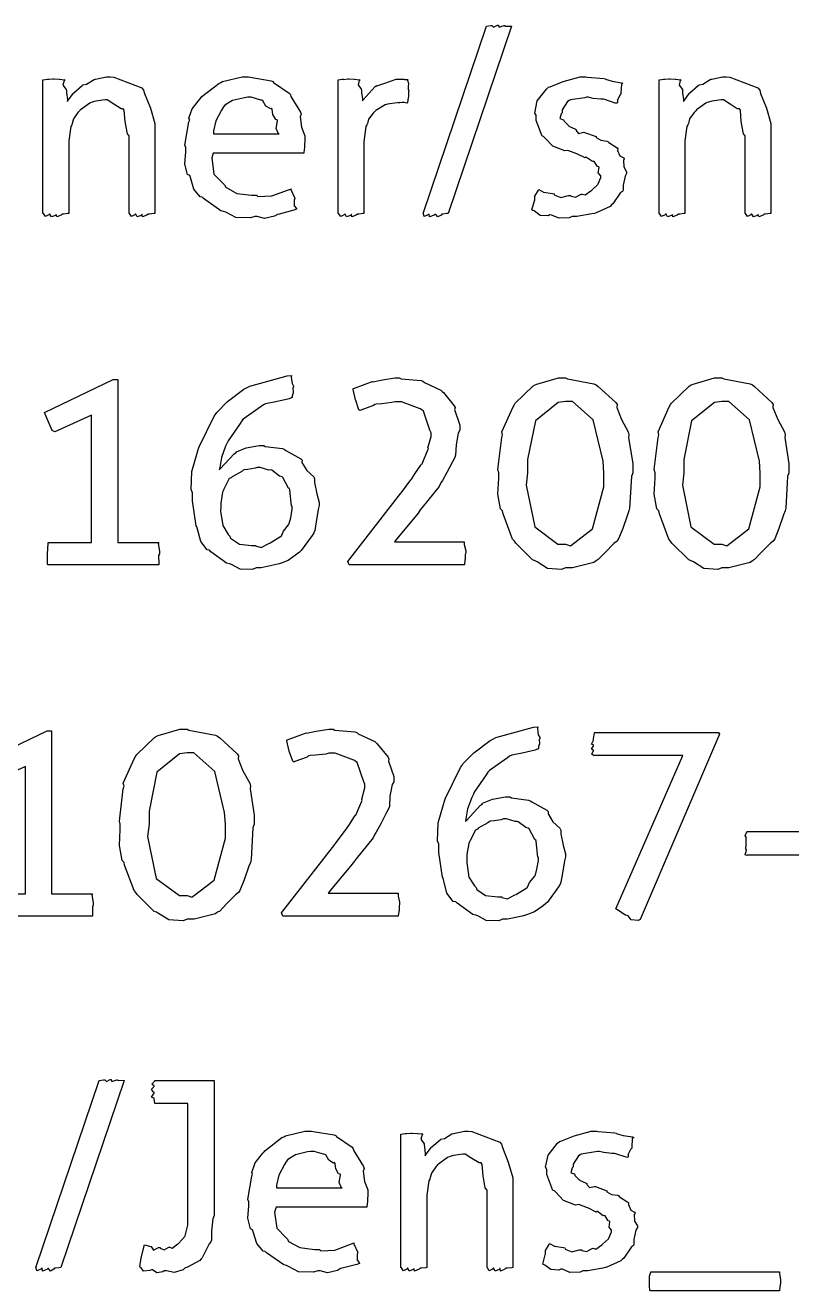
# Model space of a CAD drawing. Extents: x 1.97 to 9.39, y 0.66 to 7.28.
# Drawn here: x 5.227 to 5.718, y 0.687 to 1.497 of the extents above; entities that cross this region are included whole.
import ezdxf

# ---------------------------------------------------------------- set-up
doc = ezdxf.new("R2010")
doc.units = 0
doc.layers.get('0').update_dxf_attribs({"linetype": 'CONTINUOUS'})

msp = doc.modelspace()

# ---------------------------------------------------------------- linework, layer by layer
at = {"color": 0}
for points in [[(5.52214, 1.49621), (5.52214, 1.49621), (5.5249, 1.49664), (5.52582, 1.49664), (5.52576, 1.49658), (5.52675, 1.49567), (5.52914, 1.49685), (5.52994, 1.49685), (5.52983, 1.49675), (5.53028, 1.49561), (5.53353, 1.49669), (5.53386, 1.49664), (5.53386, 1.49636), (5.53782, 1.49631), (5.53819, 1.49621), (5.49761, 1.37641), (5.49658, 1.37636), (5.49425, 1.37598), (5.49349, 1.37598), (5.49311, 1.37538), (5.49094, 1.37419), (5.48975, 1.37576), (5.48936, 1.37576), (5.48861, 1.37522), (5.48579, 1.37419), (5.48557, 1.37598), (5.48546, 1.37598), (5.48486, 1.37543), (5.48226, 1.37446), (5.48178, 1.37636), (5.48156, 1.37641), (5.52214, 1.49621)], [(5.23822, 1.46192), (5.23822, 1.46192), (5.23844, 1.46197), (5.24104, 1.46235), (5.24192, 1.46235), (5.24192, 1.46229), (5.24451, 1.46257), (5.24539, 1.46257), (5.24539, 1.46257), (5.24858, 1.4624), (5.24886, 1.46235), (5.24886, 1.46235), (5.25201, 1.46203), (5.25233, 1.46192), (5.25174, 1.46158), (5.25103, 1.45861), (5.2531, 1.45574), (5.25319, 1.45497), (5.25325, 1.45356), (5.25385, 1.44943), (5.25385, 1.44803), (5.25401, 1.44835), (5.25754, 1.45324), (5.25797, 1.45367), (5.25797, 1.45367), (5.26329, 1.45833), (5.26383, 1.45865), (5.26383, 1.45865), (5.26611, 1.45921), (5.27089, 1.46213), (5.27165, 1.46235), (5.27192, 1.4624), (5.27886, 1.46386), (5.28119, 1.46386), (5.28353, 1.46354), (5.30149, 1.45682), (5.30268, 1.4554), (5.30317, 1.45324), (5.30697, 1.4439), (5.30985, 1.43397), (5.30985, 1.43067), (5.30985, 1.37641), (5.30935, 1.37636), (5.30643, 1.37598), (5.3055, 1.37598), (5.30479, 1.37538), (5.30203, 1.37419), (5.30171, 1.37576), (5.3016, 1.37576), (5.30106, 1.37516), (5.29861, 1.37419), (5.29758, 1.37598), (5.29725, 1.37598), (5.29693, 1.37543), (5.29482, 1.37446), (5.29362, 1.37636), (5.29335, 1.37641), (5.29335, 1.42611), (5.29226, 1.4274), (5.29081, 1.43528), (5.29025, 1.44254), (5.28965, 1.44347), (5.28825, 1.44347), (5.28369, 1.44629), (5.27935, 1.44911), (5.27794, 1.44911), (5.27642, 1.44889), (5.27197, 1.44829), (5.26975, 1.44764), (5.26904, 1.44737), (5.26812, 1.447), (5.26221, 1.44276), (5.26167, 1.44217), (5.26058, 1.44097), (5.25776, 1.4369), (5.257, 1.43403), (5.25667, 1.43306), (5.25603, 1.43207), (5.25472, 1.4229), (5.25472, 1.41982), (5.25472, 1.37641), (5.25424, 1.37636), (5.25146, 1.37598), (5.2506, 1.37598), (5.24983, 1.37538), (5.24701, 1.37419), (5.24675, 1.37576), (5.24669, 1.37576), (5.24615, 1.37516), (5.2436, 1.37419), (5.24268, 1.37598), (5.24235, 1.37598), (5.24203, 1.37543), (5.23981, 1.37446), (5.23856, 1.37636), (5.23822, 1.37641), (5.23822, 1.46192)], [(5.34711, 1.41504), (5.34625, 1.412), (5.34765, 1.40164), (5.35331, 1.39572), (5.35449, 1.39464), (5.35519, 1.39324), (5.36236, 1.38921), (5.37175, 1.38813), (5.37489, 1.38813), (5.37587, 1.38715), (5.38482, 1.3877), (5.39546, 1.3916), (5.39725, 1.39225), (5.39697, 1.39165), (5.39931, 1.38661), (5.39942, 1.38596), (5.39899, 1.38498), (5.39903, 1.38129), (5.40044, 1.37961), (5.4005, 1.37902), (5.39876, 1.37847), (5.38943, 1.37598), (5.38835, 1.37576), (5.38656, 1.37462), (5.37999, 1.37316), (5.37532, 1.37446), (5.37381, 1.37446), (5.37104, 1.37353), (5.3616, 1.37381), (5.35519, 1.37717), (5.35385, 1.37771), (5.35206, 1.37815), (5.34104, 1.38585), (5.34017, 1.38683), (5.33886, 1.38694), (5.33485, 1.39193), (5.33257, 1.39942), (5.33214, 1.40072), (5.33083, 1.40126), (5.329, 1.40799), (5.32975, 1.4159), (5.32975, 1.41851), (5.32904, 1.42008), (5.33171, 1.43494), (5.33214, 1.43631), (5.33165, 1.43733), (5.33382, 1.44347), (5.33865, 1.44965), (5.33951, 1.45062), (5.34, 1.45128), (5.35081, 1.45964), (5.35211, 1.46018), (5.35314, 1.46078), (5.36567, 1.46386), (5.3699, 1.46386), (5.37082, 1.46354), (5.38439, 1.46138), (5.38553, 1.46083), (5.3859, 1.46029), (5.39583, 1.4535), (5.3966, 1.45258), (5.39686, 1.45117), (5.4031, 1.44125), (5.40354, 1.44), (5.40289, 1.43815), (5.40375, 1.43153), (5.40593, 1.42617), (5.40593, 1.42438), (5.40582, 1.42344), (5.40571, 1.41982), (5.40571, 1.41937), (5.4056, 1.41889), (5.40528, 1.41536), (5.40528, 1.41504), (5.34711, 1.41504)], [(5.42714, 1.46192), (5.42714, 1.46192), (5.42731, 1.46197), (5.42974, 1.46235), (5.43061, 1.46235), (5.43067, 1.46218), (5.43338, 1.46257), (5.43431, 1.46257), (5.43431, 1.46257), (5.43744, 1.4624), (5.43778, 1.46235), (5.43778, 1.46235), (5.44097, 1.46203), (5.44125, 1.46192), (5.44065, 1.46158), (5.43994, 1.45865), (5.442, 1.45589), (5.44211, 1.45518), (5.44217, 1.45378), (5.44276, 1.44982), (5.44276, 1.44846), (5.44325, 1.44922), (5.4509, 1.45757), (5.45188, 1.45822), (5.45188, 1.45817), (5.45719, 1.45979), (5.46425, 1.46235), (5.46664, 1.46235), (5.46664, 1.46235), (5.46875, 1.46235), (5.46946, 1.46235), (5.46967, 1.46213), (5.47168, 1.46218), (5.47185, 1.46213), (5.47168, 1.46169), (5.47228, 1.45958), (5.47228, 1.45888), (5.47211, 1.45806), (5.47206, 1.45551), (5.4725, 1.45546), (5.4725, 1.4554), (5.47228, 1.45443), (5.47228, 1.45167), (5.47228, 1.45128), (5.472, 1.45047), (5.47168, 1.44749), (5.47163, 1.44715), (5.47119, 1.4471), (5.4694, 1.44737), (5.46881, 1.44737), (5.4681, 1.44732), (5.46593, 1.44721), (5.46664, 1.44737), (5.46664, 1.44737), (5.46496, 1.44726), (5.45882, 1.44629), (5.45817, 1.44607), (5.45725, 1.4459), (5.45133, 1.44228), (5.45079, 1.44174), (5.44965, 1.4406), (5.44672, 1.43674), (5.4459, 1.43397), (5.44558, 1.43306), (5.44493, 1.43207), (5.44363, 1.42225), (5.44363, 1.41894), (5.44363, 1.37641), (5.44314, 1.37636), (5.44038, 1.37598), (5.43951, 1.37598), (5.43875, 1.37538), (5.43593, 1.37419), (5.43565, 1.37576), (5.4356, 1.37576), (5.43506, 1.37516), (5.43257, 1.37419), (5.43175, 1.37598), (5.43147, 1.37598), (5.4311, 1.37543), (5.42882, 1.37446), (5.42746, 1.37636), (5.42714, 1.37641), (5.42714, 1.46192)], [(5.55567, 1.39182), (5.55567, 1.39182), (5.55875, 1.39008), (5.56451, 1.38921), (5.56543, 1.389), (5.56554, 1.38824), (5.56982, 1.38661), (5.57465, 1.38791), (5.57628, 1.38791), (5.57633, 1.38748), (5.57926, 1.38672), (5.58285, 1.38867), (5.58344, 1.38878), (5.58344, 1.38878), (5.58529, 1.38829), (5.58908, 1.39094), (5.58951, 1.39117), (5.58957, 1.39139), (5.59337, 1.39492), (5.59364, 1.39529), (5.59364, 1.39529), (5.59538, 1.39936), (5.59538, 1.40072), (5.59517, 1.40067), (5.59375, 1.4024), (5.59429, 1.40582), (5.59407, 1.40614), (5.59315, 1.40636), (5.59115, 1.40961), (5.59082, 1.40983), (5.59, 1.40961), (5.58626, 1.41228), (5.58583, 1.41243), (5.58539, 1.412), (5.58051, 1.41444), (5.57997, 1.41461), (5.57433, 1.41678), (5.57226, 1.41639), (5.56461, 1.41937), (5.55946, 1.42486), (5.55871, 1.42567), (5.55778, 1.42589), (5.55393, 1.43599), (5.55393, 1.43935), (5.55306, 1.44065), (5.55464, 1.44851), (5.5606, 1.45606), (5.56196, 1.45714), (5.56293, 1.45736), (5.57135, 1.46078), (5.58219, 1.46386), (5.58583, 1.46386), (5.58681, 1.46354), (5.59733, 1.46278), (5.59842, 1.46257), (5.59836, 1.46229), (5.60265, 1.46099), (5.60867, 1.46007), (5.60949, 1.45975), (5.60856, 1.45921), (5.60829, 1.45361), (5.60818, 1.45301), (5.60747, 1.45215), (5.60601, 1.449), (5.60601, 1.44737), (5.60579, 1.44694), (5.60465, 1.4471), (5.59799, 1.44933), (5.59711, 1.44954), (5.59543, 1.44949), (5.59039, 1.45008), (5.58729, 1.45085), (5.58626, 1.45085), (5.58512, 1.45047), (5.57596, 1.44906), (5.57519, 1.44868), (5.57411, 1.44808), (5.57064, 1.44271), (5.57064, 1.44086), (5.56999, 1.44021), (5.56922, 1.43718), (5.5715, 1.43642), (5.57172, 1.43608), (5.57189, 1.43544), (5.57443, 1.43289), (5.57476, 1.43261), (5.57482, 1.43235), (5.5791, 1.43044), (5.57954, 1.43024), (5.57943, 1.42974), (5.58117, 1.42768), (5.58447, 1.42844), (5.58496, 1.42828), (5.59233, 1.42567), (5.59239, 1.42503), (5.59538, 1.42329), (5.59933, 1.42275), (5.59993, 1.42242), (5.60047, 1.42176), (5.60579, 1.41835), (5.60622, 1.41786), (5.60612, 1.41678), (5.60764, 1.41325), (5.61008, 1.412), (5.61035, 1.41135), (5.60981, 1.41037), (5.61008, 1.40619), (5.61187, 1.4031), (5.61187, 1.40201), (5.61094, 1.40033), (5.6096, 1.39453), (5.60965, 1.39139), (5.60926, 1.39051), (5.60801, 1.38971), (5.60308, 1.38249), (5.60232, 1.38184), (5.60129, 1.38081), (5.59233, 1.37674), (5.59125, 1.37641), (5.58968, 1.37608), (5.58008, 1.37446), (5.57693, 1.37446), (5.57519, 1.37353), (5.56868, 1.37326), (5.56381, 1.37538), (5.56282, 1.37554), (5.56164, 1.37484), (5.55647, 1.37516), (5.55263, 1.37809), (5.55176, 1.37836), (5.55122, 1.37874), (5.55285, 1.38455), (5.55306, 1.38509), (5.55306, 1.38509), (5.55306, 1.38742), (5.55539, 1.39128), (5.55567, 1.39182)], [(5.63271, 1.46192), (5.63271, 1.46192), (5.63292, 1.46197), (5.63553, 1.46235), (5.63639, 1.46235), (5.63639, 1.46229), (5.639, 1.46257), (5.63986, 1.46257), (5.63986, 1.46257), (5.64307, 1.4624), (5.64333, 1.46235), (5.64333, 1.46235), (5.64649, 1.46203), (5.64681, 1.46192), (5.64621, 1.46158), (5.64551, 1.45861), (5.64757, 1.45574), (5.64768, 1.45497), (5.64774, 1.45356), (5.64833, 1.44943), (5.64833, 1.44803), (5.64849, 1.44835), (5.65201, 1.45324), (5.65246, 1.45367), (5.65246, 1.45367), (5.65776, 1.45833), (5.65831, 1.45865), (5.65831, 1.45865), (5.6606, 1.45921), (5.66536, 1.46213), (5.66612, 1.46235), (5.66639, 1.4624), (5.67333, 1.46386), (5.67567, 1.46386), (5.678, 1.46354), (5.69596, 1.45682), (5.69715, 1.4554), (5.69764, 1.45324), (5.70144, 1.4439), (5.70432, 1.43397), (5.70432, 1.43067), (5.70432, 1.37641), (5.70383, 1.37636), (5.7009, 1.37598), (5.69997, 1.37598), (5.69928, 1.37538), (5.6965, 1.37419), (5.69618, 1.37576), (5.69607, 1.37576), (5.69553, 1.37516), (5.69308, 1.37419), (5.69206, 1.37598), (5.69174, 1.37598), (5.6914, 1.37543), (5.68929, 1.37446), (5.6881, 1.37636), (5.68782, 1.37641), (5.68782, 1.42611), (5.68674, 1.4274), (5.68528, 1.43528), (5.68474, 1.44254), (5.68414, 1.44347), (5.68272, 1.44347), (5.67817, 1.44629), (5.67383, 1.44911), (5.67242, 1.44911), (5.6709, 1.44889), (5.66644, 1.44829), (5.66422, 1.44764), (5.66351, 1.44737), (5.6626, 1.447), (5.65668, 1.44276), (5.65614, 1.44217), (5.65506, 1.44097), (5.65224, 1.4369), (5.65147, 1.43403), (5.65115, 1.43306), (5.6505, 1.43207), (5.64919, 1.4229), (5.64919, 1.41982), (5.64919, 1.37641), (5.64871, 1.37636), (5.64594, 1.37598), (5.64507, 1.37598), (5.64432, 1.37538), (5.6415, 1.37419), (5.64122, 1.37576), (5.64117, 1.37576), (5.64063, 1.37516), (5.63807, 1.37419), (5.63715, 1.37598), (5.63683, 1.37598), (5.6365, 1.37543), (5.63428, 1.37446), (5.63303, 1.37636), (5.63271, 1.37641), (5.63271, 1.46192)], [(5.38943, 1.4274), (5.38894, 1.4274), (5.38753, 1.43088), (5.38835, 1.43565), (5.38813, 1.43631), (5.38721, 1.43658), (5.38531, 1.43978), (5.38504, 1.44319), (5.38465, 1.44368), (5.384, 1.44342), (5.38092, 1.44515), (5.37901, 1.44857), (5.37836, 1.44889), (5.37761, 1.449), (5.37147, 1.45085), (5.36947, 1.45085), (5.36724, 1.45047), (5.35965, 1.44868), (5.35471, 1.44564), (5.35385, 1.44456), (5.35254, 1.44249), (5.3489, 1.43565), (5.3475, 1.42925), (5.34733, 1.4274), (5.38943, 1.4274)], [(5.33399, 1.19759), (5.33306, 1.19965), (5.3335, 1.21121), (5.33703, 1.22298), (5.33768, 1.22515), (5.33822, 1.227), (5.34787, 1.24669), (5.34918, 1.24837), (5.34944, 1.24897), (5.35644, 1.25591), (5.36692, 1.26383), (5.36893, 1.26487), (5.37056, 1.26579), (5.39458, 1.27246), (5.39735, 1.27268), (5.39719, 1.27148), (5.39768, 1.26758), (5.39865, 1.26573), (5.39865, 1.26508), (5.39817, 1.26465), (5.39844, 1.26194), (5.39844, 1.26161), (5.39811, 1.26091), (5.39751, 1.25852), (5.398, 1.25879), (5.398, 1.25879), (5.39578, 1.25776), (5.38737, 1.25575), (5.38069, 1.25445), (5.37935, 1.2538), (5.37793, 1.25271), (5.36643, 1.24468), (5.36546, 1.2436), (5.36442, 1.24186), (5.35672, 1.23085), (5.35612, 1.22949), (5.35508, 1.22743), (5.35243, 1.22005), (5.35135, 1.2137), (5.35113, 1.21213), (5.35167, 1.21278), (5.36057, 1.22244), (5.36176, 1.2232), (5.36203, 1.2238), (5.36838, 1.22635), (5.37674, 1.22776), (5.37956, 1.22776), (5.38058, 1.22721), (5.3915, 1.2258), (5.39258, 1.22537), (5.39361, 1.22466), (5.40321, 1.21924), (5.40408, 1.21843), (5.40392, 1.21685), (5.40707, 1.21175), (5.41157, 1.20774), (5.41211, 1.20649), (5.41211, 1.20421), (5.41363, 1.19694), (5.41515, 1.19124), (5.41515, 1.18934), (5.41439, 1.1869), (5.41314, 1.17887), (5.41222, 1.17329), (5.41168, 1.17198), (5.41064, 1.17019), (5.40349, 1.16048), (5.40256, 1.15961), (5.40082, 1.15815), (5.39518, 1.15419), (5.39074, 1.15245), (5.38954, 1.15202), (5.38743, 1.15153), (5.37793, 1.14941), (5.37478, 1.14941), (5.37244, 1.14849), (5.36442, 1.1486), (5.35889, 1.15158), (5.35764, 1.15202), (5.35579, 1.15245), (5.34571, 1.15972), (5.34483, 1.1607), (5.34326, 1.16092), (5.33919, 1.16623), (5.33724, 1.17415), (5.33681, 1.17567), (5.33632, 1.17632), (5.33399, 1.19228), (5.33399, 1.19759)], [(5.26937, 1.16569), (5.26937, 1.24729), (5.24571, 1.23665), (5.24419, 1.23736), (5.23953, 1.24783), (5.23921, 1.24902), (5.28326, 1.27007), (5.28608, 1.27007), (5.28608, 1.16569), (5.31233, 1.16569), (5.3119, 1.16504), (5.31278, 1.16016), (5.31278, 1.15853), (5.31222, 1.15739), (5.31239, 1.15202), (5.31233, 1.15137), (5.2416, 1.15137), (5.2411, 1.15164), (5.24115, 1.15408), (5.24115, 1.15484), (5.24104, 1.15484), (5.24115, 1.15761), (5.24115, 1.15853), (5.24115, 1.15853), (5.24149, 1.16504), (5.2416, 1.16569), (5.26937, 1.16569)], [(5.43332, 1.15354), (5.46739, 1.19737), (5.46772, 1.19781), (5.47374, 1.20573), (5.47433, 1.20649), (5.47433, 1.20649), (5.4764, 1.20958), (5.48014, 1.21528), (5.48063, 1.21604), (5.4809, 1.21615), (5.48469, 1.22504), (5.48497, 1.2258), (5.48469, 1.22624), (5.48671, 1.23356), (5.48671, 1.236), (5.486, 1.23752), (5.48182, 1.24973), (5.48085, 1.25054), (5.47971, 1.25125), (5.46767, 1.25575), (5.46371, 1.25575), (5.46158, 1.25526), (5.45508, 1.25445), (5.45161, 1.25434), (5.45068, 1.25402), (5.44976, 1.25331), (5.44179, 1.25049), (5.44114, 1.25011), (5.44049, 1.2506), (5.43853, 1.25651), (5.43832, 1.25705), (5.43832, 1.25705), (5.43679, 1.26367), (5.43679, 1.26421), (5.43767, 1.26449), (5.44797, 1.26845), (5.44917, 1.26877), (5.44933, 1.26866), (5.45557, 1.2698), (5.4636, 1.27116), (5.46631, 1.27116), (5.4675, 1.27045), (5.48031, 1.26937), (5.4815, 1.26899), (5.48242, 1.26812), (5.493, 1.26324), (5.49387, 1.26248), (5.49457, 1.26183), (5.50157, 1.25315), (5.50211, 1.25206), (5.50179, 1.25076), (5.50515, 1.24083), (5.50515, 1.23752), (5.50407, 1.23579), (5.50271, 1.2283), (5.50244, 1.22157), (5.5019, 1.22016), (5.50054, 1.21777), (5.49681, 1.21045), (5.49393, 1.2053), (5.493, 1.20388), (5.49197, 1.20161), (5.48101, 1.18804), (5.47976, 1.18652), (5.47835, 1.18441), (5.46474, 1.16802), (5.46326, 1.16612), (5.50797, 1.16612), (5.50797, 1.16433), (5.50885, 1.16032), (5.50885, 1.15896), (5.50863, 1.15804), (5.50863, 1.15538), (5.50863, 1.15506), (5.50836, 1.15446), (5.50803, 1.15169), (5.50797, 1.15137), (5.43419, 1.15137), (5.43332, 1.15354)], [(5.61578, 1.21039), (5.61496, 1.2079), (5.61376, 1.18772), (5.61339, 1.18587), (5.61236, 1.18348), (5.60938, 1.1747), (5.60667, 1.16797), (5.60579, 1.16656), (5.60379, 1.16515), (5.5981, 1.15923), (5.59369, 1.15473), (5.59233, 1.15397), (5.59099, 1.15299), (5.57731, 1.14941), (5.57281, 1.14941), (5.57026, 1.14844), (5.56119, 1.14909), (5.55464, 1.15321), (5.55328, 1.15397), (5.55171, 1.15451), (5.5409, 1.16526), (5.54004, 1.16656), (5.5389, 1.16786), (5.53282, 1.18403), (5.53244, 1.18587), (5.53125, 1.18718), (5.52946, 1.19667), (5.53006, 1.20698), (5.53006, 1.21039), (5.52946, 1.21235), (5.53201, 1.23286), (5.53244, 1.2347), (5.53201, 1.23655), (5.53917, 1.25266), (5.54004, 1.25402), (5.54064, 1.25494), (5.55192, 1.2659), (5.55328, 1.2666), (5.55442, 1.26704), (5.56819, 1.27116), (5.57281, 1.27116), (5.574, 1.27045), (5.59099, 1.26736), (5.59233, 1.2666), (5.59369, 1.26557), (5.60493, 1.25543), (5.60579, 1.25402), (5.60553, 1.25223), (5.60856, 1.24441), (5.61296, 1.23655), (5.61339, 1.2347), (5.61317, 1.23286), (5.61578, 1.21604), (5.61578, 1.21039)], [(5.71582, 1.21039), (5.715, 1.2079), (5.71382, 1.18772), (5.71343, 1.18587), (5.7124, 1.18348), (5.70942, 1.1747), (5.70671, 1.16797), (5.70583, 1.16656), (5.70383, 1.16515), (5.69814, 1.15923), (5.69374, 1.15473), (5.69239, 1.15397), (5.69103, 1.15299), (5.67736, 1.14941), (5.67285, 1.14941), (5.67031, 1.14844), (5.66124, 1.14909), (5.65468, 1.15321), (5.65332, 1.15397), (5.65175, 1.15451), (5.64094, 1.16526), (5.64008, 1.16656), (5.63894, 1.16786), (5.63286, 1.18403), (5.63249, 1.18587), (5.63129, 1.18718), (5.6295, 1.19667), (5.6301, 1.20698), (5.6301, 1.21039), (5.6295, 1.21235), (5.63206, 1.23286), (5.63249, 1.2347), (5.63206, 1.23655), (5.63921, 1.25266), (5.64008, 1.25402), (5.64068, 1.25494), (5.65196, 1.2659), (5.65332, 1.2666), (5.65446, 1.26704), (5.66824, 1.27116), (5.67285, 1.27116), (5.67404, 1.27045), (5.69103, 1.26736), (5.69239, 1.2666), (5.69374, 1.26557), (5.70497, 1.25543), (5.70583, 1.25402), (5.70557, 1.25223), (5.70861, 1.24441), (5.713, 1.23655), (5.71343, 1.2347), (5.71322, 1.23286), (5.71582, 1.21604), (5.71582, 1.21039)], [(5.57281, 1.25597), (5.56803, 1.25537), (5.5535, 1.24365), (5.5485, 1.21875), (5.5485, 1.21039), (5.54753, 1.20247), (5.55306, 1.17562), (5.56787, 1.16461), (5.57281, 1.16461), (5.57596, 1.16357), (5.59011, 1.17443), (5.59733, 1.20144), (5.59733, 1.21039), (5.5969, 1.21772), (5.59056, 1.24414), (5.57721, 1.25597), (5.57281, 1.25597)], [(5.67285, 1.25597), (5.66808, 1.25537), (5.65354, 1.24365), (5.64854, 1.21875), (5.64854, 1.21039), (5.64757, 1.20247), (5.6531, 1.17562), (5.66792, 1.16461), (5.67285, 1.16461), (5.676, 1.16357), (5.69015, 1.17443), (5.69737, 1.20144), (5.69737, 1.21039), (5.69694, 1.21772), (5.6906, 1.24414), (5.67725, 1.25597), (5.67285, 1.25597)], [(5.37543, 1.21365), (5.37397, 1.21322), (5.36936, 1.2124), (5.36697, 1.21218), (5.36632, 1.21191), (5.36546, 1.21126), (5.35926, 1.20768), (5.35872, 1.20714), (5.35753, 1.2066), (5.35406, 1.19992), (5.35374, 1.19911), (5.35319, 1.19786), (5.352, 1.19086), (5.352, 1.18848), (5.35189, 1.18566), (5.35331, 1.17649), (5.35688, 1.1709), (5.35786, 1.16981), (5.35824, 1.16846), (5.36399, 1.16471), (5.37175, 1.16374), (5.37435, 1.16374), (5.37435, 1.16347), (5.37788, 1.1626), (5.38276, 1.16504), (5.38346, 1.16526), (5.38374, 1.16558), (5.39031, 1.16954), (5.39085, 1.17003), (5.39085, 1.17003), (5.39214, 1.17301), (5.39551, 1.17708), (5.39583, 1.17784), (5.39583, 1.17784), (5.39681, 1.18142), (5.39779, 1.18707), (5.39779, 1.18891), (5.39729, 1.18924), (5.39632, 1.19944), (5.39606, 1.2002), (5.39546, 1.20041), (5.39176, 1.20736), (5.39128, 1.20779), (5.38971, 1.20823), (5.38476, 1.21191), (5.38411, 1.21213), (5.38292, 1.21197), (5.37728, 1.21365), (5.37543, 1.21365)], [(5.37343, 0.985406), (5.37261, 0.98291), (5.37142, 0.962728), (5.37104, 0.960883), (5.37001, 0.958496), (5.36703, 0.949707), (5.36431, 0.942979), (5.36344, 0.941569), (5.36143, 0.940158), (5.35574, 0.934244), (5.35135, 0.929742), (5.34999, 0.928982), (5.34864, 0.928006), (5.33496, 0.924425), (5.33046, 0.924425), (5.3279, 0.923449), (5.31885, 0.9241), (5.31228, 0.928222), (5.31093, 0.928982), (5.30935, 0.929525), (5.29856, 0.940267), (5.29769, 0.941569), (5.29656, 0.942871), (5.29047, 0.959039), (5.2901, 0.960883), (5.2889, 0.962185), (5.28711, 0.971679), (5.28771, 0.981988), (5.28771, 0.985406), (5.28711, 0.987358), (5.28965, 1.00787), (5.2901, 1.00971), (5.28965, 1.01156), (5.29682, 1.02767), (5.29769, 1.02902), (5.29829, 1.02995), (5.30957, 1.04091), (5.31093, 1.04161), (5.31207, 1.04205), (5.32585, 1.04617), (5.33046, 1.04617), (5.33165, 1.04546), (5.34864, 1.04237), (5.34999, 1.04161), (5.35135, 1.04058), (5.36257, 1.03044), (5.36344, 1.02902), (5.36317, 1.02723), (5.36621, 1.01942), (5.37061, 1.01156), (5.37104, 1.00971), (5.37082, 1.00787), (5.37343, 0.991049), (5.37343, 0.985406)], [(5.39094, 0.928549), (5.42503, 0.972385), (5.42535, 0.972819), (5.43137, 0.98074), (5.43197, 0.9815), (5.43197, 0.9815), (5.43403, 0.984592), (5.43778, 0.990289), (5.43826, 0.991049), (5.43853, 0.991157), (5.44233, 1.00005), (5.4426, 1.00081), (5.44233, 1.00125), (5.44433, 1.00857), (5.44433, 1.01101), (5.44363, 1.01253), (5.43946, 1.02474), (5.43847, 1.02555), (5.43733, 1.02626), (5.42529, 1.03076), (5.42133, 1.03076), (5.41922, 1.03027), (5.41271, 1.02946), (5.40924, 1.02935), (5.40831, 1.02902), (5.40739, 1.02832), (5.39942, 1.0255), (5.39876, 1.02512), (5.39811, 1.02561), (5.39615, 1.03152), (5.39594, 1.03206), (5.39594, 1.03206), (5.39442, 1.03868), (5.39442, 1.03923), (5.39529, 1.0395), (5.4056, 1.04346), (5.40679, 1.04378), (5.40696, 1.04367), (5.41319, 1.04481), (5.42122, 1.04617), (5.42393, 1.04617), (5.42513, 1.04546), (5.43793, 1.04438), (5.43913, 1.044), (5.44006, 1.04313), (5.45063, 1.03825), (5.4515, 1.03749), (5.45221, 1.03684), (5.45921, 1.02816), (5.45975, 1.02707), (5.45942, 1.02577), (5.46278, 1.01584), (5.46278, 1.01253), (5.46169, 1.0108), (5.46035, 1.00331), (5.46007, 0.996582), (5.45953, 0.995171), (5.45817, 0.992785), (5.45443, 0.98546), (5.45156, 0.980306), (5.45063, 0.978896), (5.4496, 0.976617), (5.43864, 0.963053), (5.43739, 0.961535), (5.43599, 0.959418), (5.42236, 0.943033), (5.4209, 0.941135), (5.4656, 0.941135), (5.4656, 0.939344), (5.46647, 0.935331), (5.46647, 0.933974), (5.46625, 0.933051), (5.46625, 0.930393), (5.46625, 0.930067), (5.46599, 0.929471), (5.46565, 0.926704), (5.4656, 0.926378), (5.39182, 0.926378), (5.39094, 0.928549)], [(5.49164, 0.972601), (5.49072, 0.974664), (5.49115, 0.986219), (5.49468, 0.997993), (5.49533, 1.00016), (5.49588, 1.00201), (5.50553, 1.0217), (5.50683, 1.02338), (5.50711, 1.02398), (5.51411, 1.03093), (5.52458, 1.03885), (5.52658, 1.03988), (5.52821, 1.0408), (5.55225, 1.04747), (5.55501, 1.04769), (5.55485, 1.0465), (5.55533, 1.04259), (5.55632, 1.04074), (5.55632, 1.04009), (5.55583, 1.03966), (5.5561, 1.03695), (5.5561, 1.03662), (5.55578, 1.03592), (5.55518, 1.03353), (5.55567, 1.0338), (5.55567, 1.0338), (5.55344, 1.03277), (5.54503, 1.03076), (5.53836, 1.02946), (5.537, 1.02881), (5.5356, 1.02772), (5.52408, 1.01969), (5.52311, 1.01861), (5.52208, 1.01687), (5.51438, 1.00586), (5.51378, 1.0045), (5.51275, 1.00244), (5.5101, 0.995063), (5.509, 0.988715), (5.50879, 0.987142), (5.50933, 0.987793), (5.51824, 0.99745), (5.51942, 0.99821), (5.51969, 0.998807), (5.52604, 1.00136), (5.5344, 1.00277), (5.53722, 1.00277), (5.53825, 1.00223), (5.54915, 1.00081), (5.55024, 1.00038), (5.55126, 0.999675), (5.56087, 0.994249), (5.56174, 0.993435), (5.56158, 0.991863), (5.56472, 0.986762), (5.56922, 0.982747), (5.56976, 0.9815), (5.56976, 0.979221), (5.57129, 0.971951), (5.57281, 0.966254), (5.57281, 0.964356), (5.57206, 0.961914), (5.57081, 0.953885), (5.56988, 0.948296), (5.56933, 0.946994), (5.56831, 0.945204), (5.56114, 0.935493), (5.56022, 0.934625), (5.55849, 0.93316), (5.55285, 0.929199), (5.54839, 0.927462), (5.54719, 0.927029), (5.54508, 0.92654), (5.5356, 0.924425), (5.53244, 0.924425), (5.53011, 0.923503), (5.52208, 0.923611), (5.51654, 0.926594), (5.51531, 0.927029), (5.51346, 0.927462), (5.50336, 0.934733), (5.5025, 0.93571), (5.50092, 0.935926), (5.49685, 0.941243), (5.4949, 0.949164), (5.49447, 0.950683), (5.49397, 0.951335), (5.49164, 0.967285), (5.49164, 0.972601)], [(5.6205, 0.924208), (5.61925, 0.923665), (5.61475, 0.92399), (5.6129, 0.926594), (5.61225, 0.926812), (5.61128, 0.927029), (5.60563, 0.930718), (5.60508, 0.931153), (5.64785, 1.02924), (5.59142, 1.02924), (5.59104, 1.02919), (5.58963, 1.03027), (5.59076, 1.03244), (5.59076, 1.03272), (5.59056, 1.03266), (5.58946, 1.03331), (5.59076, 1.03548), (5.59076, 1.03619), (5.5906, 1.03608), (5.58946, 1.03657), (5.59076, 1.03923), (5.59076, 1.04009), (5.59076, 1.04009), (5.59131, 1.04373), (5.59142, 1.044), (5.67063, 1.044), (5.67128, 1.04291), (5.6205, 0.924208)], [(5.33046, 1.03098), (5.32568, 1.03038), (5.31114, 1.01866), (5.30615, 0.993761), (5.30615, 0.985406), (5.30518, 0.977485), (5.31071, 0.950629), (5.32553, 0.939615), (5.33046, 0.939615), (5.33361, 0.938585), (5.34776, 0.949436), (5.35499, 0.976454), (5.35499, 0.985406), (5.35454, 0.992731), (5.34819, 1.01915), (5.33485, 1.03098), (5.33046, 1.03098)], [(5.5331, 0.988661), (5.53163, 0.988226), (5.52701, 0.987414), (5.52463, 0.987196), (5.52399, 0.986925), (5.52311, 0.986274), (5.51693, 0.982693), (5.51639, 0.98215), (5.51519, 0.981608), (5.51172, 0.974935), (5.51139, 0.974121), (5.51085, 0.972874), (5.50965, 0.965875), (5.50965, 0.963488), (5.50956, 0.960667), (5.51096, 0.951497), (5.51454, 0.94591), (5.51551, 0.944824), (5.5159, 0.943468), (5.52165, 0.939725), (5.5294, 0.938747), (5.53201, 0.938747), (5.53201, 0.938476), (5.53554, 0.937608), (5.54042, 0.94005), (5.54112, 0.940267), (5.54139, 0.940593), (5.54796, 0.944553), (5.5485, 0.945042), (5.5485, 0.945042), (5.54981, 0.948025), (5.55317, 0.952094), (5.5535, 0.952854), (5.5535, 0.952854), (5.55447, 0.956435), (5.55544, 0.962076), (5.55544, 0.963921), (5.55496, 0.964247), (5.55399, 0.974447), (5.55371, 0.975206), (5.55311, 0.975424), (5.54943, 0.982368), (5.54893, 0.982801), (5.54736, 0.983236), (5.54243, 0.986925), (5.54178, 0.987142), (5.54058, 0.986979), (5.53494, 0.988661), (5.5331, 0.988661)], [(5.27419, 0.821181), (5.27419, 0.821181), (5.27696, 0.821615), (5.27789, 0.821615), (5.27783, 0.82156), (5.27881, 0.820637), (5.28119, 0.821832), (5.28201, 0.821832), (5.2819, 0.821724), (5.28233, 0.820583), (5.2856, 0.821669), (5.28592, 0.821615), (5.28592, 0.821343), (5.28988, 0.821289), (5.29025, 0.821181), (5.24968, 0.701389), (5.24864, 0.701335), (5.24631, 0.700956), (5.24556, 0.700956), (5.24517, 0.700358), (5.243, 0.699164), (5.24181, 0.700737), (5.24143, 0.700737), (5.24067, 0.700196), (5.23785, 0.699164), (5.23763, 0.700956), (5.23753, 0.700956), (5.23693, 0.700412), (5.23432, 0.699436), (5.23383, 0.701335), (5.23361, 0.701389), (5.27419, 0.821181)], [(5.331, 0.806424), (5.30994, 0.806424), (5.30994, 0.806424), (5.30951, 0.809787), (5.30951, 0.810112), (5.30919, 0.80995), (5.30761, 0.810601), (5.30931, 0.813043), (5.30931, 0.813803), (5.30881, 0.813911), (5.30761, 0.815593), (5.30946, 0.817383), (5.30951, 0.817708), (5.30914, 0.817708), (5.308, 0.818901), (5.3099, 0.820964), (5.30994, 0.821181), (5.34793, 0.821181), (5.34793, 0.73481), (5.34706, 0.732693), (5.34603, 0.724881), (5.34608, 0.719075), (5.34576, 0.717882), (5.34467, 0.716581), (5.34011, 0.707736), (5.33946, 0.707032), (5.3386, 0.705892), (5.33024, 0.701497), (5.32926, 0.701172), (5.32796, 0.699978), (5.32221, 0.698188), (5.31739, 0.699436), (5.31581, 0.699436), (5.31494, 0.698731), (5.31104, 0.698133), (5.30843, 0.699978), (5.30778, 0.700087), (5.30669, 0.69949), (5.30251, 0.69911), (5.30117, 0.701281), (5.30062, 0.701389), (5.30018, 0.701932), (5.30117, 0.707736), (5.30126, 0.708333), (5.30126, 0.708333), (5.303, 0.715278), (5.30322, 0.715929), (5.30322, 0.715929), (5.30735, 0.714953), (5.30778, 0.714844), (5.30761, 0.714518), (5.30892, 0.712674), (5.31212, 0.714193), (5.31321, 0.714193), (5.31326, 0.713758), (5.31575, 0.712728), (5.31874, 0.714572), (5.31928, 0.714626), (5.31922, 0.714572), (5.32096, 0.713867), (5.32449, 0.716581), (5.32493, 0.716797), (5.32525, 0.71696), (5.329, 0.721246), (5.32926, 0.721789), (5.32926, 0.721789), (5.331, 0.728624), (5.331, 0.730903), (5.331, 0.806424)], [(5.38743, 0.740018), (5.38656, 0.736979), (5.38797, 0.726617), (5.39361, 0.720703), (5.39481, 0.719618), (5.39551, 0.718207), (5.40267, 0.714193), (5.41206, 0.713108), (5.41521, 0.713108), (5.41618, 0.712131), (5.42513, 0.712674), (5.43576, 0.716581), (5.43756, 0.717231), (5.43728, 0.716635), (5.43961, 0.711589), (5.43972, 0.710938), (5.43929, 0.709961), (5.43935, 0.706272), (5.44075, 0.70459), (5.44081, 0.703993), (5.43907, 0.70345), (5.42974, 0.700956), (5.42865, 0.700737), (5.42686, 0.699599), (5.42031, 0.698133), (5.41564, 0.699436), (5.41411, 0.699436), (5.41135, 0.698514), (5.40192, 0.698785), (5.39551, 0.702149), (5.39415, 0.702692), (5.39236, 0.703125), (5.38135, 0.710829), (5.38049, 0.711806), (5.37918, 0.711914), (5.37517, 0.716906), (5.37289, 0.724393), (5.37244, 0.725694), (5.37115, 0.726238), (5.36931, 0.732964), (5.37007, 0.740886), (5.37007, 0.74349), (5.36936, 0.745063), (5.37201, 0.759928), (5.37244, 0.761285), (5.37196, 0.762315), (5.37414, 0.768446), (5.37896, 0.774631), (5.37983, 0.775608), (5.38032, 0.776258), (5.39111, 0.784614), (5.39242, 0.785157), (5.39344, 0.785753), (5.40597, 0.788846), (5.41021, 0.788846), (5.41114, 0.788519), (5.42469, 0.78635), (5.42583, 0.785807), (5.42622, 0.785265), (5.43614, 0.778483), (5.4369, 0.777561), (5.43718, 0.77615), (5.44342, 0.766222), (5.44385, 0.764974), (5.44319, 0.763129), (5.44407, 0.756511), (5.44624, 0.751139), (5.44624, 0.749349), (5.44613, 0.748426), (5.44601, 0.744792), (5.44601, 0.744358), (5.4459, 0.743869), (5.44558, 0.740343), (5.44558, 0.740018), (5.38743, 0.740018)], [(5.46739, 0.786893), (5.46739, 0.786893), (5.46761, 0.786947), (5.47021, 0.787326), (5.47108, 0.787326), (5.47108, 0.787272), (5.47368, 0.787543), (5.47456, 0.787543), (5.47456, 0.787543), (5.47775, 0.787381), (5.47803, 0.787326), (5.47803, 0.787326), (5.48118, 0.787001), (5.4815, 0.786893), (5.4809, 0.786567), (5.48019, 0.783583), (5.48226, 0.780707), (5.48236, 0.779949), (5.48242, 0.778537), (5.48301, 0.774414), (5.48301, 0.773004), (5.48318, 0.773329), (5.48671, 0.778212), (5.48714, 0.778646), (5.48714, 0.778646), (5.49246, 0.783311), (5.493, 0.783638), (5.493, 0.783638), (5.49528, 0.784179), (5.50006, 0.78711), (5.50082, 0.787326), (5.50108, 0.787381), (5.50803, 0.788846), (5.51036, 0.788846), (5.51269, 0.788519), (5.53065, 0.781793), (5.53185, 0.780382), (5.53233, 0.778212), (5.53614, 0.768881), (5.53901, 0.758951), (5.53901, 0.755643), (5.53901, 0.701389), (5.53851, 0.701335), (5.5356, 0.700956), (5.53467, 0.700956), (5.53396, 0.700358), (5.53119, 0.699164), (5.53087, 0.700737), (5.53076, 0.700737), (5.53022, 0.700142), (5.52778, 0.699164), (5.52675, 0.700956), (5.52642, 0.700956), (5.5261, 0.700412), (5.52399, 0.699436), (5.52279, 0.701335), (5.52251, 0.701389), (5.52251, 0.751085), (5.52143, 0.752388), (5.51997, 0.760254), (5.51942, 0.767524), (5.51882, 0.768446), (5.51742, 0.768446), (5.51286, 0.771268), (5.50851, 0.774089), (5.50711, 0.774089), (5.50558, 0.773872), (5.50114, 0.773275), (5.49892, 0.772624), (5.49821, 0.772353), (5.49729, 0.771972), (5.49137, 0.76774), (5.49083, 0.767144), (5.48975, 0.76595), (5.48693, 0.761882), (5.48617, 0.759006), (5.48583, 0.758029), (5.48519, 0.757053), (5.48389, 0.747885), (5.48389, 0.744792), (5.48389, 0.701389), (5.4834, 0.701335), (5.48063, 0.700956), (5.47976, 0.700956), (5.479, 0.700358), (5.47618, 0.699164), (5.47592, 0.700737), (5.47586, 0.700737), (5.47532, 0.700142), (5.47276, 0.699164), (5.47185, 0.700956), (5.47151, 0.700956), (5.47119, 0.700412), (5.46897, 0.699436), (5.46772, 0.701335), (5.46739, 0.701389), (5.46739, 0.786893)], [(5.56261, 0.716797), (5.56261, 0.716797), (5.56569, 0.715061), (5.57146, 0.714193), (5.57237, 0.713976), (5.57249, 0.713217), (5.57676, 0.711589), (5.5816, 0.71289), (5.58322, 0.71289), (5.58328, 0.712457), (5.58621, 0.711697), (5.58979, 0.71365), (5.59039, 0.713758), (5.59039, 0.713758), (5.59224, 0.713271), (5.59603, 0.715929), (5.59646, 0.716146), (5.59651, 0.716362), (5.60032, 0.719889), (5.60058, 0.720269), (5.60058, 0.720269), (5.60232, 0.724338), (5.60232, 0.725694), (5.60211, 0.72564), (5.60069, 0.727376), (5.60124, 0.730794), (5.60101, 0.731119), (5.6001, 0.731337), (5.5981, 0.734592), (5.59776, 0.73481), (5.59694, 0.734592), (5.59321, 0.73725), (5.59278, 0.737414), (5.59233, 0.736979), (5.58746, 0.739421), (5.58692, 0.739583), (5.58128, 0.741754), (5.57921, 0.741374), (5.57156, 0.744358), (5.5664, 0.749838), (5.56565, 0.750651), (5.56472, 0.750868), (5.56087, 0.76096), (5.56087, 0.764324), (5.56, 0.765625), (5.56158, 0.773492), (5.56754, 0.781033), (5.5689, 0.782118), (5.56988, 0.782335), (5.57829, 0.785753), (5.58914, 0.788846), (5.59278, 0.788846), (5.59375, 0.788519), (5.60428, 0.787761), (5.60536, 0.787543), (5.60531, 0.787272), (5.6096, 0.785969), (5.61561, 0.785047), (5.61643, 0.784722), (5.6155, 0.784179), (5.61524, 0.778592), (5.61513, 0.777994), (5.61442, 0.777126), (5.61296, 0.773981), (5.61296, 0.772353), (5.61274, 0.771918), (5.6116, 0.772081), (5.60493, 0.774306), (5.60406, 0.774522), (5.60238, 0.774468), (5.59733, 0.775065), (5.59424, 0.775825), (5.59321, 0.775825), (5.59207, 0.775444), (5.5829, 0.774035), (5.58214, 0.773654), (5.58106, 0.773058), (5.57758, 0.767686), (5.57758, 0.765842), (5.57693, 0.765192), (5.57617, 0.762153), (5.57844, 0.761393), (5.57867, 0.761068), (5.57883, 0.760417), (5.58138, 0.757867), (5.58171, 0.757596), (5.58176, 0.757324), (5.58604, 0.755425), (5.58649, 0.755208), (5.58637, 0.754719), (5.58811, 0.752658), (5.59142, 0.753418), (5.5919, 0.753256), (5.59928, 0.750651), (5.59933, 0.75), (5.60232, 0.748264), (5.60628, 0.747721), (5.60688, 0.747396), (5.60742, 0.746744), (5.61274, 0.743326), (5.61317, 0.742839), (5.61307, 0.741754), (5.61458, 0.738226), (5.61703, 0.736979), (5.61729, 0.736328), (5.61675, 0.735351), (5.61703, 0.731174), (5.61882, 0.728082), (5.61882, 0.726997), (5.61789, 0.725315), (5.61654, 0.71951), (5.6166, 0.716362), (5.61621, 0.715494), (5.61496, 0.714681), (5.61003, 0.707465), (5.60926, 0.706814), (5.60824, 0.705783), (5.59928, 0.701714), (5.59819, 0.701389), (5.59663, 0.701064), (5.58703, 0.699436), (5.58388, 0.699436), (5.58214, 0.698514), (5.57563, 0.698242), (5.57075, 0.700358), (5.56976, 0.700521), (5.56858, 0.699815), (5.56342, 0.700142), (5.55957, 0.703071), (5.55871, 0.703342), (5.55817, 0.703722), (5.55979, 0.709526), (5.56, 0.710069), (5.56, 0.710069), (5.56, 0.712403), (5.56233, 0.716254), (5.56261, 0.716797)], [(5.42974, 0.752388), (5.42925, 0.752388), (5.42785, 0.75586), (5.42865, 0.760633), (5.42844, 0.761285), (5.42751, 0.761556), (5.42562, 0.764757), (5.42535, 0.768175), (5.42497, 0.768664), (5.42432, 0.768392), (5.42122, 0.770128), (5.41932, 0.773546), (5.41868, 0.773872), (5.41792, 0.773981), (5.41178, 0.775825), (5.40978, 0.775825), (5.40756, 0.775444), (5.39996, 0.773654), (5.39501, 0.770617), (5.39415, 0.769532), (5.39285, 0.767469), (5.38921, 0.760633), (5.38781, 0.754232), (5.38764, 0.752388), (5.42974, 0.752388)], [(5.70975, 0.698785), (5.70985, 0.697374), (5.71039, 0.693901), (5.71039, 0.692708), (5.71035, 0.691732), (5.70985, 0.687121), (5.70975, 0.686632), (5.6275, 0.686632), (5.6275, 0.686632), (5.62679, 0.68674), (5.62663, 0.689671), (5.62663, 0.689888), (5.62657, 0.689942), (5.62663, 0.692383), (5.62663, 0.693143), (5.62663, 0.693143), (5.62663, 0.695258), (5.62663, 0.695964), (5.62663, 0.695964), (5.62739, 0.698568), (5.6275, 0.698785), (5.70975, 0.698785)]]:
    msp.add_lwpolyline(points, close=True, dxfattribs=at)
for points in [[(5.19683, 1.02403), (5.24089, 1.04508), (5.24371, 1.04508), (5.24371, 0.940701), (5.26997, 0.940701), (5.26953, 0.94005), (5.2704, 0.935167), (5.2704, 0.933539), (5.26986, 0.9324), (5.27001, 0.927029), (5.26997, 0.926378), (5.19922, 0.926378)], [(5.19922, 0.940701), (5.227, 0.940701), (5.227, 0.940701), (5.227, 1.0223), (5.20335, 1.01166)], [(5.73221, 0.96544), (5.68901, 0.96544), (5.68886, 0.965332), (5.68772, 0.965713), (5.68858, 0.968804), (5.68858, 0.969129), (5.68821, 0.969293), (5.68837, 0.972114), (5.68837, 0.973036), (5.68837, 0.973036), (5.68853, 0.976617), (5.68858, 0.976942), (5.68853, 0.976942), (5.68778, 0.977865), (5.68896, 0.980414), (5.68901, 0.980632), (5.73221, 0.980632)]]:
    msp.add_lwpolyline(points, dxfattribs=at)

doc.saveas('drawing.dxf')
